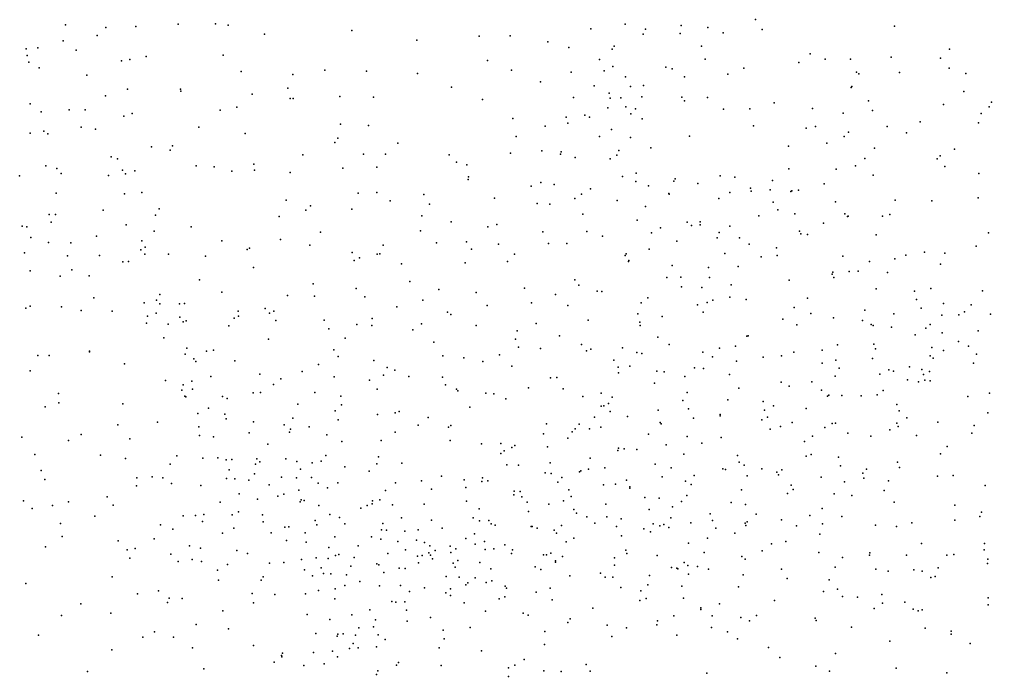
# Model space of a CAD drawing. Header units: metres. Extents: x -25 to 25, y -27.8 to 27.8.
# Drawn here: x 15.753 to 20.154, y -19.841 to -16.868 of the extents above; entities that cross this region are included whole.
import ezdxf

# ---------------------------------------------------------------- set-up
doc = ezdxf.new("R2010")
doc.units = ezdxf.units.M

msp = doc.modelspace()

# ---------------------------------------------------------------- linework, layer by layer
for p in [(15.9613, -16.8921, -11.5805), (16.2806, -16.8993, 5.1276), (16.4716, -16.8887, 4.9332), (16.6409, -16.8882, 4.6944), (16.6975, -16.8942, -11.6133), (18.4947, -16.8896, -8.0839), (18.7482, -16.8953, -11.7893), (19.0854, -16.8681, -10.8591), (19.715, -16.899, 7.0886), (16.1056, -16.9407, -9.0201), (16.1443, -16.904, 3.8373), (16.8623, -16.9342, 3.6979), (17.2581, -16.9175, -11.4492), (17.8342, -16.9431, -10.9289), (17.9743, -16.9425, -10.7554), (18.3406, -16.9107, -7.7831), (18.5776, -16.9345, -7.1821), (18.5871, -16.9122, -8.5085), (18.7439, -16.9319, 6.9518), (18.8701, -16.9046, -7.232), (18.9393, -16.9282, -12.2912), (19.1155, -16.9131, -10.1675), (15.9509, -16.9643, -9.2776), (17.5518, -16.9623, 7.0554), (18.1456, -16.969, -10.58), (15.7833, -17.001, -8.7482), (15.7877, -17.0316, -11.6509), (15.8358, -16.9971, 6.0389), (16.0092, -17.0067, -8.8351), (16.6757, -17.0301, 6.9696), (18.2409, -16.9951, 6.9168), (18.4361, -17.0029, -10.1273), (18.4457, -16.9894, 6.8657), (18.8413, -16.9896, -11.2634), (19.3324, -17.0231, -12.4794), (19.9635, -17.0024, 2.344), (15.7951, -17.0609, -9.3809), (16.2145, -17.0549, 3.6992), (16.2525, -17.0493, 6.6552), (16.3266, -17.0352, -11.6151), (17.8721, -17.054, 7.0225), (18.3797, -17.0486, -10.3359), (18.8569, -17.0474, -10.5701), (19.2814, -17.0626, -9.6797), (19.4013, -17.0473, 7.1956), (19.5148, -17.0484, -9.016), (19.6998, -17.038, -12.3648), (19.9232, -17.0432, 2.5805), (15.8417, -17.0869, 5.654), (16.7575, -17.1031, 4.5282), (16.9911, -17.117, 3.6903), (17.1356, -17.0979, 3.9619), (17.3243, -17.1027, 7.1668), (17.5557, -17.1131, -11.3184), (17.9815, -17.0981, -11.0257), (18.2515, -17.1071, -10.8159), (18.4005, -17.1005, -10.5618), (18.4394, -17.0811, -9.3334), (18.6801, -17.0844, -10.3913), (18.7075, -17.0915, -9.9619), (18.9604, -17.1159, 7.1112), (19.0326, -17.0892, -12.508), (19.5433, -17.1073, -8.7652), (19.5529, -17.1141, -8.5096), (19.7372, -17.108, 2.3644), (19.9628, -17.0881, -12.2577), (20.038, -17.1126, 6.8208), (16.0575, -17.1203, -11.6515), (18.1114, -17.151, 6.9901), (18.4974, -17.1272, -8.0625), (18.7633, -17.1276, -10.8478), (16.2428, -17.1834, 5.1534), (16.4821, -17.1842, 4.9438), (16.4843, -17.1919, 6.8779), (16.8063, -17.2062, 3.5398), (16.9688, -17.1788, -11.6082), (17.7088, -17.1745, 7.1109), (18.3547, -17.1688, -7.7675), (18.4231, -17.2015, -11.8672), (18.5188, -17.1707, -8.6218), (18.5784, -17.1673, -12.1745), (19.5179, -17.1755, -8.3061), (19.5216, -17.1714, 2.1748), (20.0287, -17.1943, 3.1981), (15.8021, -17.2505, -8.692), (16.1428, -17.2142, -8.8433), (16.9782, -17.2251, 4.3331), (16.9925, -17.2254, 7.1698), (17.204, -17.2166, 3.7797), (17.3557, -17.219, -11.4498), (17.8491, -17.2303, -11.2643), (18.2621, -17.2212, -11.1255), (18.4279, -17.2249, -9.0976), (18.4757, -17.2234, 6.9203), (18.5705, -17.2181, -10.9627), (18.7521, -17.219, -12.4249), (18.7633, -17.2359, 6.9865), (18.8676, -17.2218, -7.4464), (19.1692, -17.2459, -9.4665), (19.5974, -17.236, 1.8944), (20.1541, -17.2424, 2.0939), (15.8515, -17.2861, 3.6085), (15.9783, -17.2773, 6.5054), (16.0503, -17.2768, 5.3262), (16.2631, -17.2937, 6.7392), (16.6619, -17.2792, 4.7827), (16.7379, -17.2653, 7.0672), (18.4174, -17.2674, -11.5529), (18.4981, -17.2631, -11.2136), (18.5209, -17.2957, -8.3404), (18.5416, -17.273, -9.3521), (18.9402, -17.2736, -9.5002), (19.0593, -17.2725, -7.7013), (19.3435, -17.2716, 7.1648), (19.4828, -17.292, -8.9579), (19.615, -17.2794, 2.4444), (19.9359, -17.2525, 3.0122), (20.1072, -17.293, 3.4088), (20.1437, -17.2631, -12.2042), (16.2252, -17.3053, -11.7262), (17.9867, -17.316, -11.4138), (18.2283, -17.3107, -11.6436), (18.2361, -17.3378, -7.5458), (18.3124, -17.3009, -7.2744), (18.3332, -17.3102, -12.2028), (18.5726, -17.3177, -12.3788), (19.8308, -17.3316, 6.9484), (20.0954, -17.3358, 6.6691), (15.8012, -17.3823, -9.5148), (15.863, -17.3738, 5.5151), (16.0323, -17.3558, -8.7082), (16.0979, -17.365, -9.2863), (16.5652, -17.3559, 3.4752), (16.7757, -17.3838, -11.6584), (17.2071, -17.3411, 3.5764), (17.3332, -17.3476, 3.9863), (18.133, -17.3503, -12.1204), (18.433, -17.3662, -7.9827), (19.077, -17.35, 7.1045), (19.3144, -17.3605, -9.2277), (19.3576, -17.3519, 2.0299), (19.506, -17.3785, -8.1431), (19.6814, -17.3522, -12.5108), (19.7687, -17.3815, 2.9188), (15.881, -17.3852, -11.8794), (17.1812, -17.4251, 7.1963), (17.1942, -17.4049, 4.2922), (17.4656, -17.4279, 3.6619), (18.0014, -17.3972, -11.7674), (18.3795, -17.3984, -7.0895), (18.5189, -17.4017, -9.1746), (18.7873, -17.3965, -12.5712), (19.4076, -17.4276, 2.4544), (19.4869, -17.3983, -12.6322), (16.3511, -17.4444, 3.4641), (16.4358, -17.4596, 6.8627), (16.4453, -17.44, 5.083), (18.1176, -17.4629, -12.3764), (18.2057, -17.4676, 6.9707), (18.4665, -17.4611, -8.1939), (18.612, -17.4486, -7.001), (19.2344, -17.4421, -12.6913), (19.6238, -17.4505, 1.7937), (19.9856, -17.4556, 1.7209), (16.168, -17.4903, -11.8957), (16.1974, -17.498, -8.6352), (17.0364, -17.4801, -11.7248), (17.3109, -17.4772, -11.6528), (17.4105, -17.4773, 3.3483), (17.6985, -17.4807, -11.6047), (17.7318, -17.5134, 3.3617), (17.9757, -17.4735, 7.0429), (18.2026, -17.4773, -7.2219), (18.2691, -17.4926, -7.742), (18.4268, -17.4989, -8.7184), (18.4577, -17.4818, -8.4863), (19.5807, -17.4971, -8.6248), (19.9082, -17.4992, -12.3897), (19.9215, -17.4848, 3.4337), (15.8724, -17.5304, 3.3811), (15.9229, -17.5422, 6.4468), (16.2204, -17.5503, 6.6966), (16.2748, -17.5532, -8.9529), (16.5536, -17.5297, -11.7908), (16.6351, -17.5352, 4.9975), (16.7143, -17.5548, 3.3137), (16.8149, -17.5229, 4.8239), (16.8168, -17.55, -11.8386), (17.2172, -17.541, 3.2492), (17.3707, -17.536, 4.2512), (17.7793, -17.5253, -11.8417), (19.2356, -17.5435, -7.9012), (19.4504, -17.5455, 7.0241), (19.538, -17.531, 2.8646), (19.9422, -17.5332, 6.7406), (15.7531, -17.5758, -8.3108), (15.9416, -17.5655, 5.4763), (16.156, -17.5748, 3.3638), (16.2326, -17.5664, -9.2026), (16.9786, -17.5611, 4.6972), (17.784, -17.5921, 7.0919), (17.786, -17.5807, 3.0165), (18.4831, -17.578, -12.6417), (18.5444, -17.6008, 3.3444), (18.5453, -17.5632, 6.9206), (18.7159, -17.6001, -9.1419), (18.7221, -17.5889, -7.1694), (18.9261, -17.5758, 3.3918), (18.9916, -17.5818, -0.7191), (19.1623, -17.5968, 2.3262), (19.6179, -17.5724, 3.3765), (20.0958, -17.565, 3.7058), (18.0692, -17.6227, 2.97), (18.1131, -17.6064, -12.5769), (18.1733, -17.6149, 3.3233), (18.3387, -17.635, 3.0351), (18.6008, -17.6202, 3.1086), (18.8246, -17.6096, -7.4127), (19.0625, -17.6315, -12.6925), (19.0651, -17.6443, 3.1137), (19.1523, -17.6383, 2.656), (19.246, -17.6471, 3.7126), (19.2505, -17.6442, -9.1035), (19.2794, -17.6404, 2.9661), (19.3956, -17.612, 3.4558), (15.9199, -17.6535, -12.1002), (16.2281, -17.6564, -8.4594), (16.3078, -17.6505, 5.2695), (16.9608, -17.6853, 7.0822), (17.2866, -17.6538, 3.0566), (17.3707, -17.6516, 7.1573), (17.4308, -17.6882, -12.0416), (17.5837, -17.6603, 3.9162), (17.9032, -17.6774, 3.499), (18.268, -17.6775, -12.7015), (18.2983, -17.6582, -7.9343), (18.4596, -17.6874, -8.874), (18.6934, -17.6554, 3.5271), (18.6944, -17.6592, -6.9674), (18.9191, -17.6789, 2.9257), (18.9694, -17.6507, 3.6853), (19.7173, -17.6853, 6.8571), (19.8843, -17.6886, 3.7974), (20.0936, -17.6758, -12.2518), (16.1319, -17.7313, 6.5579), (16.3864, -17.725, 3.2306), (17.0503, -17.7312, 4.8579), (17.0701, -17.7112, 3.0648), (17.2573, -17.7264, 4.6194), (17.6095, -17.7037, 2.8446), (18.0977, -17.7011, -7.6983), (18.1539, -17.7032, -6.9629), (18.5872, -17.7138, 2.908), (19.1661, -17.6951, -0.5787), (19.1871, -17.7297, 6.9741), (19.447, -17.6934, 3.7654), (15.887, -17.751, -8.0823), (15.9156, -17.7507, 3.0534), (16.3691, -17.753, -12.0724), (16.9288, -17.7603, -12.1857), (17.575, -17.7561, -12.2141), (18.3042, -17.7489, 2.8448), (18.5501, -17.7764, 6.9346), (19.1001, -17.7564, 3.8405), (19.2629, -17.7472, 2.0704), (19.4901, -17.7473, 6.9257), (19.5015, -17.76, -8.8342), (19.5046, -17.758, -7.9936), (19.6605, -17.7588, -8.145), (19.6935, -17.7511, 3.8678), (15.7658, -17.8034, -7.8362), (15.786, -17.8056, -9.6754), (15.897, -17.7856, 6.2493), (16.2358, -17.7967, -8.2612), (16.5303, -17.8068, 5.2556), (17.7079, -17.7835, -7.4311), (17.8739, -17.8066, 3.6717), (17.9137, -17.7955, -7.0028), (18.6551, -17.8114, -0.6826), (18.7757, -17.7851, 3.7123), (18.7959, -17.8008, -7.1606), (18.8349, -17.7977, -0.4029), (18.8356, -17.783, 2.6334), (18.9686, -17.803, -0.8783), (19.394, -17.7898, -12.6595), (15.8042, -17.8545, 2.4744), (16.1023, -17.848, -12.2041), (16.3626, -17.8267, 6.6697), (16.9353, -17.864, 5.0835), (17.1156, -17.8311, 7.0475), (17.5683, -17.8248, -7.2661), (18.1227, -17.8289, -12.7594), (18.3214, -17.8271, -6.7809), (18.3923, -17.8481, -12.8295), (18.6153, -17.8339, 2.695), (18.9114, -17.8554, 6.9502), (18.9203, -17.8321, 2.4027), (19.0131, -17.8559, -7.6601), (19.2846, -17.826, -0.8827), (19.2901, -17.8378, -8.9524), (19.3203, -17.8411, 3.9536), (19.6322, -17.8427, -12.5401), (20.141, -17.8338, 4.6102), (15.884, -17.8771, 6.0479), (15.9852, -17.8787, 2.7963), (16.3022, -17.9102, 5.4657), (16.3072, -17.8703, -9.3503), (16.3227, -17.8988, -9.1369), (16.6696, -17.8704, 2.9988), (16.7842, -17.9085, 6.8854), (16.7953, -17.9024, -12.3083), (17.0679, -17.8898, 2.8479), (17.3996, -17.889, 7.0449), (17.6406, -17.8794, 4.1596), (17.7765, -17.8741, 7.0003), (17.8001, -17.9072, 3.9191), (17.9215, -17.8852, 2.6054), (18.1482, -17.8818, -7.8185), (18.2316, -17.8819, 3.6145), (18.6042, -17.9069, 3.7359), (18.7294, -17.8708, -12.7638), (19.0568, -17.8842, -12.6945), (19.1803, -17.9012, -7.7904), (20.0838, -17.8932, 1.6169), (15.7756, -17.9233, -7.2286), (15.9701, -17.9382, 5.8162), (16.1159, -17.9359, -9.6826), (16.3209, -17.9303, -8.913), (16.4275, -17.9302, 2.944), (16.5954, -17.9388, 6.7477), (17.2591, -17.9224, -12.4011), (17.2929, -17.9468, -7.1812), (17.3729, -17.9297, 2.6976), (17.3852, -17.928, 4.5798), (17.9948, -17.9301, 6.955), (18.4956, -17.9356, -8.6943), (18.5004, -17.928, 2.5452), (18.9469, -17.927, 3.9041), (19.1107, -17.9417, 6.916), (19.1836, -17.9366, 2.139), (19.4806, -17.9391, 2.011), (19.7155, -17.9504, -8.6546), (19.7667, -17.9349, 4.3009), (19.8506, -17.9213, 1.8161), (19.9431, -17.926, 6.5086), (16.2215, -17.9644, 2.8458), (16.2466, -17.9631, -8.068), (16.8124, -17.9905, 2.8377), (17.2691, -17.9583, -7.4831), (17.4829, -17.9739, -6.8855), (17.7708, -17.9695, -6.7766), (17.9623, -17.9631, -12.7233), (18.5101, -17.9626, -0.3076), (18.5118, -17.9582, -6.6237), (18.7083, -17.9809, -0.8503), (18.8731, -17.9901, -7.3077), (19.0075, -17.9865, 2.255), (19.6012, -17.9635, -0.5459), (19.923, -17.9748, 4.4746), (15.8022, -18.0054, -6.9779), (15.9379, -18.029, -9.8431), (15.9903, -18.0015, 2.5838), (16.0694, -18.0274, -7.8206), (18.6846, -18.0362, -8.856), (18.7477, -18.0334, -6.7162), (18.8766, -18.0363, -1.0259), (19.4325, -18.0202, 6.7999), (19.4354, -18.0122, -1.017), (19.4399, -18.0359, -12.5923), (19.5088, -18.008, -8.7683), (19.5495, -18.0073, -7.9079), (19.6835, -18.0127, 1.9344), (16.5686, -18.0461, 2.8147), (17.0831, -18.0638, -7.3105), (17.2768, -18.0861, -6.8134), (17.5201, -18.0536, -7.5919), (18.0394, -18.0839, -6.617), (18.2673, -18.0464, -6.6161), (18.2856, -18.0697, -0.475), (18.7497, -18.0771, -0.2041), (18.8424, -18.0807, 6.9592), (18.9754, -18.0694, -7.478), (19.2372, -18.0481, -1.1054), (19.6312, -18.0866, -1.0494), (19.8793, -18.0848, -0.6053), (16.0901, -18.1271, -7.4038), (16.3889, -18.1122, -7.9289), (16.6687, -18.1012, 5.3324), (16.9662, -18.1171, -7.1254), (17.0885, -18.1199, -12.5788), (17.3175, -18.1227, -7.631), (17.6512, -18.09, -6.6165), (17.8214, -18.1032, -7.5997), (18.1793, -18.1125, 2.4736), (18.3689, -18.0978, 6.9701), (18.3891, -18.0993, -8.0656), (18.5975, -18.1269, 6.987), (18.969, -18.125, -12.7026), (19.3212, -18.1286, -0.3573), (19.8054, -18.0972, 6.5206), (20.1138, -18.0966, -2.6879), (15.7814, -18.174, -6.5001), (15.8024, -18.1659, -10.0302), (15.9432, -18.1686, 2.398), (16.3173, -18.1509, 5.7292), (16.3738, -18.1381, -8.6877), (16.3886, -18.155, -9.1084), (16.4781, -18.1553, -8.3576), (16.5004, -18.1532, 6.4907), (16.8663, -18.1753, -12.5528), (17.4614, -18.1683, -12.5514), (17.5795, -18.1374, 6.9366), (17.8707, -18.1617, 4.1512), (18.0719, -18.1508, -12.8204), (18.2361, -18.1628, -7.8151), (18.568, -18.1495, 3.9668), (18.8227, -18.1589, -7.1286), (18.8662, -18.149, 2.2809), (18.8916, -18.1385, -8.8777), (19.0426, -18.1347, -1.2165), (19.26, -18.1708, 4.14), (19.815, -18.1353, -8.1778), (19.8349, -18.174, -8.6354), (19.936, -18.1526, 4.6147), (20.0616, -18.1587, 6.0331), (16.0327, -18.1851, -6.7601), (16.1736, -18.1876, 2.6215), (16.3324, -18.2104, -9.7513), (16.3726, -18.1975, 6.2541), (16.4792, -18.2153, -7.7445), (16.7254, -18.2201, -7.4236), (16.7437, -18.188, -7.9162), (16.745, -18.2112, 2.7051), (16.8851, -18.1966, 6.7746), (16.9045, -18.1885, -6.8982), (17.6914, -18.1921, -6.4359), (17.7058, -18.2036, -12.6181), (18.553, -18.1996, -8.5071), (18.6624, -18.2118, -8.7188), (18.8486, -18.1919, 4.0452), (19.3361, -18.1983, -7.7246), (19.4391, -18.218, -8.7425), (19.5801, -18.1833, 4.3198), (19.7122, -18.1997, -7.9344), (19.9294, -18.206, -8.4134), (20.0059, -18.2046, -0.7339), (20.0322, -18.1915, -2.4718), (20.1494, -18.2014, 5.7304), (16.3282, -18.2415, 5.9505), (16.4264, -18.2466, -6.8318), (16.4937, -18.2355, -7.0603), (16.5084, -18.2311, 5.5017), (16.7006, -18.2549, -6.7474), (16.9141, -18.2294, -7.7354), (17.1321, -18.2283, -7.6802), (17.2812, -18.248, -12.6256), (17.3478, -18.2534, -6.3995), (17.3504, -18.2217, 2.5964), (17.5734, -18.2449, 2.5678), (17.8208, -18.2522, 2.5141), (18.0927, -18.2443, -7.6571), (18.3278, -18.228, -6.4564), (18.5625, -18.2374, -0.9125), (18.5636, -18.2523, -6.4078), (19.2087, -18.224, -12.6032), (19.2718, -18.2501, 2.0783), (19.5701, -18.2303, -12.4567), (19.6086, -18.2485, 1.9672), (19.618, -18.2524, -0.3538), (19.7016, -18.2604, 4.4837), (19.8767, -18.2487, -1.2868), (17.1543, -18.2674, -6.496), (17.5335, -18.273, 4.4534), (18.0067, -18.2767, 6.896), (18.1987, -18.2995, 4.1186), (18.6433, -18.3058, 4.096), (19.0455, -18.3017, 6.8758), (19.0526, -18.2988, -0.1241), (19.8079, -18.2943, -12.2355), (19.8569, -18.2646, 6.2653), (19.9302, -18.2857, 4.7978), (20.0942, -18.2772, -0.9187), (16.4065, -18.3086, -8.8989), (16.881, -18.315, -6.453), (17.228, -18.3094, -6.2255), (17.6297, -18.3284, -6.1684), (17.9996, -18.3149, -6.319), (18.0118, -18.3509, 2.4892), (18.2975, -18.338, -0.585), (18.6944, -18.338, -1.3283), (18.9949, -18.3456, 2.2019), (19.4569, -18.3399, 6.5787), (19.6212, -18.3367, -1.4092), (19.8837, -18.3516, -2.7254), (20.0046, -18.3244, -3.1388), (20.0498, -18.347, 5.2952), (15.8365, -18.3885, -10.2055), (15.8877, -18.3884, 2.253), (16.0697, -18.3685, 2.489), (16.0706, -18.3716, -6.5058), (16.503, -18.3818, 6.2697), (16.5103, -18.3556, -9.5969), (16.5997, -18.369, -8.2412), (16.6323, -18.3641, -12.5141), (17.1769, -18.3631, -5.9563), (17.1964, -18.393, 4.9329), (17.67, -18.3906, -7.4887), (17.9267, -18.3862, -0.0811), (18.1128, -18.3562, -0.3246), (18.3206, -18.367, 2.4307), (18.3405, -18.3598, 0.0591), (18.4836, -18.3537, -8.109), (18.5481, -18.3742, -8.315), (18.5705, -18.3789, -1.1467), (18.8474, -18.3735, -0.0063), (18.8904, -18.3943, -7.3574), (18.9224, -18.3546, -8.7765), (19.203, -18.39, 4.3027), (19.2589, -18.3736, 6.7089), (19.3878, -18.364, -1.4595), (19.6286, -18.3585, 6.4272), (19.8763, -18.3898, -8.6797), (19.9371, -18.366, -1.6534), (20.0858, -18.3819, 1.5967), (16.2285, -18.4266, -12.29), (16.542, -18.4037, -9.3559), (16.5511, -18.4162, 2.6531), (16.7287, -18.4127, 6.566), (17.1066, -18.429, -7.7468), (17.3579, -18.4115, -7.5914), (17.7657, -18.3992, 6.8316), (17.8504, -18.4161, -6.144), (17.9828, -18.4362, 0.1841), (18.4445, -18.4096, -12.8294), (18.5166, -18.4372, 6.9703), (18.9989, -18.4143, -12.608), (19.1196, -18.3966, -1.5655), (19.3873, -18.4237, -0.2006), (19.4498, -18.4098, -12.4319), (19.6154, -18.4016, -8.6895), (19.8896, -18.3998, 5.93), (20.0718, -18.4226, -11.8817), (15.802, -18.4576, 1.9533), (16.6191, -18.4829, 5.3957), (16.8407, -18.4725, 5.1891), (17.0326, -18.4608, -12.6872), (17.4016, -18.4769, -5.8522), (17.4173, -18.4435, 6.8459), (17.4522, -18.4555, 2.4966), (17.5155, -18.4829, -12.6379), (18.4637, -18.4411, -0.8905), (18.4649, -18.4675, 4.25), (18.6383, -18.4596, -12.7455), (18.6712, -18.4628, -6.8859), (18.7661, -18.4838, 6.9392), (18.8089, -18.4444, 2.2469), (18.8496, -18.4467, -1.6317), (18.9673, -18.4746, 4.3186), (19.4458, -18.4827, 1.9785), (19.4637, -18.4464, 4.5194), (19.6487, -18.4735, -1.6816), (19.6897, -18.4533, -7.7913), (19.7105, -18.4597, 4.8549), (19.782, -18.4402, -0.3892), (19.8383, -18.4525, -1.838), (19.8456, -18.4747, 5.3889), (19.873, -18.4613, -7.9463), (16.4144, -18.5019, -9.8842), (16.4949, -18.5207, 5.6285), (16.5339, -18.5044, -6.4781), (16.9027, -18.5194, 2.5353), (16.9364, -18.4937, -5.8193), (17.1774, -18.4853, 6.7987), (17.3382, -18.4994, 4.8021), (17.6683, -18.487, 2.4999), (17.682, -18.5218, -5.9301), (18.157, -18.4895, -6.1531), (18.1862, -18.4874, 6.8897), (18.6276, -18.514, -1.6707), (19.201, -18.5085, -0.054), (19.2381, -18.5272, -8.7395), (19.341, -18.5072, -1.7215), (19.774, -18.4983, 5.6516), (19.824, -18.5071, -2.9227), (19.8525, -18.5005, 1.7391), (19.8762, -18.5036, -11.9435), (15.9293, -18.5601, -12.2338), (16.4887, -18.5451, -12.4529), (16.5365, -18.5414, -9.126), (16.8111, -18.557, -6.2591), (16.8448, -18.5562, -12.6623), (17.0901, -18.5553, -5.6861), (17.3731, -18.5406, 0.3656), (17.7324, -18.5408, 4.4424), (17.7379, -18.5481, 0.4799), (17.8647, -18.5596, -12.6535), (17.9009, -18.5619, 6.7912), (18.0579, -18.5351, 0.3811), (18.2149, -18.5399, -0.4624), (18.3867, -18.5583, -7.9353), (18.7766, -18.5559, 4.3824), (19.0104, -18.5363, 0.0311), (19.3836, -18.5458, 4.734), (19.4168, -18.5681, 5.0691), (19.477, -18.5693, 5.3092), (19.5641, -18.5714, -12.2365), (19.6365, -18.5661, -2.0093), (19.6636, -18.5475, 5.9512), (20.1442, -18.5592, -11.5074), (15.9307, -18.6027, 2.1199), (16.2212, -18.6071, 2.4842), (16.5022, -18.573, -8.8827), (16.506, -18.5751, 6.121), (16.6725, -18.5741, -9.6224), (16.6935, -18.5823, 2.5639), (17.0137, -18.6087, 0.7009), (17.2082, -18.5729, 0.619), (17.2115, -18.6114, 0.8275), (17.9548, -18.5846, 4.3761), (18.3044, -18.5738, 4.3466), (18.4196, -18.6059, -1.5264), (18.4358, -18.5763, -6.1559), (18.7568, -18.5916, -8.5941), (18.9608, -18.5884, -8.7005), (19.1198, -18.5968, -12.4632), (19.1662, -18.6155, -1.8179), (19.4119, -18.5729, 6.3954), (19.7253, -18.6109, -8.6987), (20.0473, -18.5743, -3.4161), (15.8695, -18.6207, -6.6447), (16.561, -18.6513, -8.6757), (16.6083, -18.6273, -9.8171), (16.6833, -18.6539, -8.3318), (17.1822, -18.6392, 5.0195), (17.3745, -18.6556, -5.6357), (17.4536, -18.6472, 0.7684), (17.4728, -18.6418, 0.0963), (17.7916, -18.6217, -0.1362), (18.3862, -18.6172, 0.2635), (18.3987, -18.6168, 2.3727), (18.4271, -18.6422, -1.0714), (18.6444, -18.636, -6.7116), (18.7817, -18.6294, -7.2836), (18.9249, -18.6557, 4.6218), (19.1265, -18.6352, -7.6114), (19.3153, -18.6281, -7.7033), (19.7359, -18.6384, -3.2565), (20.1366, -18.6474, 1.4648), (16.1991, -18.7028, -10.138), (16.3786, -18.6907, -6.6517), (16.6884, -18.6745, -9.2482), (16.8121, -18.6883, 0.6185), (16.9519, -18.7029, -5.9993), (16.9906, -18.6723, -7.9286), (17.1966, -18.68, 0.3587), (17.5584, -18.7039, -7.5348), (17.6033, -18.6696, -5.7065), (18.1389, -18.697, 0.5231), (18.2874, -18.6994, -6.0135), (18.3562, -18.6677, -1.7802), (18.5057, -18.6646, -8.1704), (18.6531, -18.6911, -7.039), (18.6589, -18.6972, -6.3691), (18.8054, -18.6719, 6.8369), (18.9255, -18.6622, 2.1228), (19.1138, -18.6792, 6.6372), (19.1404, -18.668, 5.1322), (19.252, -18.6913, 6.4697), (19.4318, -18.6961, 5.6717), (19.4482, -18.6947, -2.0156), (19.7251, -18.6939, -2.8926), (19.7706, -18.6712, -7.7947), (19.9105, -18.6906, -11.5153), (16.0323, -18.7456, -6.7037), (16.5648, -18.7107, 5.5702), (16.793, -18.7379, -6.4496), (16.9758, -18.7349, 6.6488), (16.9798, -18.7216, 0.4871), (17.0641, -18.7108, 1.0463), (17.144, -18.7477, 2.2897), (17.4539, -18.7361, 6.788), (17.6962, -18.7122, -12.5623), (17.7056, -18.7047, 4.6062), (18.1259, -18.7424, -0.4149), (18.2548, -18.7333, -7.8117), (18.269, -18.7204, 4.5332), (18.3333, -18.72, -0.7109), (18.3849, -18.7124, -1.298), (18.601, -18.7445, -1.8437), (19.1517, -18.7224, 2.0185), (19.1993, -18.7094, 5.3993), (19.3997, -18.7146, -8.7244), (19.5037, -18.74, -0.176), (19.6943, -18.725, 1.7412), (19.7317, -18.7103, -11.847), (20.0652, -18.7393, -7.9403), (20.0759, -18.7053, -0.5789), (15.7646, -18.7574, -12.0757), (15.9748, -18.7727, -10.2788), (16.2526, -18.7658, -12.2156), (16.5685, -18.7505, -12.4564), (16.6315, -18.7562, -8.906), (16.8769, -18.7893, -9.5026), (17.2132, -18.7782, -7.7662), (17.3912, -18.7737, 1.0053), (17.7032, -18.7727, 0.8369), (17.8447, -18.7882, 2.4634), (17.933, -18.7866, 4.5798), (18.2351, -18.762, -1.9553), (18.6809, -18.7922, 4.9523), (18.7758, -18.7553, -12.4977), (18.8429, -18.7853, 0.1599), (18.93, -18.7592, 5.2321), (19.3072, -18.7782, -12.2204), (19.344, -18.7539, 1.9129), (19.608, -18.7527, -2.2671), (19.8136, -18.7499, -0.3953), (17.9332, -18.8321, 0.7967), (17.9477, -18.8205, -7.6146), (17.9817, -18.8041, 6.6858), (17.9958, -18.7954, -1.985), (18.1439, -18.8014, -5.8385), (18.4621, -18.8188, 6.7458), (18.4659, -18.8073, -12.5645), (18.4907, -18.8114, 4.7861), (18.5483, -18.8141, -6.1903), (18.7615, -18.8347, -8.4106), (19.9236, -18.8334, -8.7655), (19.9525, -18.8008, -11.1088), (15.8233, -18.8364, -10.4703), (16.1201, -18.8393, 1.8811), (16.2331, -18.8538, 2.164), (16.4348, -18.8802, 2.2556), (16.4657, -18.842, -10.1198), (16.5833, -18.8528, 5.749), (16.6515, -18.852, 2.3073), (16.6887, -18.86, 5.4896), (16.7141, -18.8586, 6.2838), (16.8212, -18.8796, -12.5373), (16.8279, -18.8554, -8.297), (16.8407, -18.8697, 2.1596), (16.9596, -18.8556, 1.237), (17.0088, -18.8682, -5.8647), (17.0787, -18.8742, -3.7788), (17.1192, -18.8662, -5.5065), (17.1399, -18.8411, -12.6259), (17.3707, -18.8787, -5.4413), (17.379, -18.8473, 2.2679), (17.485, -18.8753, 0.1233), (18.1563, -18.8736, 2.4061), (18.3366, -18.8534, -1.0387), (19.0044, -18.8416, -7.5509), (19.0117, -18.8716, 6.5416), (19.3142, -18.8444, 6.0181), (19.3376, -18.837, -0.0341), (19.4609, -18.8482, -12.0212), (19.7281, -18.8716, -11.3673), (15.8507, -18.9081, -11.9041), (16.7032, -18.9062, -10.0885), (17.0262, -18.902, 2.0374), (17.2259, -18.8923, 1.24), (17.3361, -18.912, 0.2901), (17.96, -18.8833, -0.3257), (18.0125, -18.8846, -1.7485), (18.1331, -18.9193, 0.7027), (18.1605, -18.9227, -1.5144), (18.2883, -18.9146, -5.9641), (18.294, -18.9105, 4.8139), (18.3289, -18.9028, 0.4552), (18.4037, -18.8967, 2.2655), (18.6317, -18.8805, 0.234), (18.703, -18.8964, 6.6597), (18.9369, -18.9014, -12.2911), (18.9502, -18.904, -8.5116), (19.0337, -18.8844, 0.1407), (19.1135, -18.9007, -2.0728), (19.1823, -18.9157, -8.6863), (19.2042, -18.9058, 6.2226), (19.4708, -18.8882, -3.0753), (19.5708, -18.9215, 1.7046), (19.5874, -18.9022, -2.8482), (19.7366, -18.8956, -3.5584), (15.8674, -18.9491, -6.7604), (16.2847, -18.9416, -12.0949), (16.3542, -18.9375, 1.7083), (16.4029, -18.9413, 1.9462), (16.4411, -18.967, 1.1), (16.6911, -18.9443, 1.9717), (16.7283, -18.9458, 0.6309), (16.7912, -18.953, 1.7776), (16.8167, -18.9244, 1.3857), (16.9396, -18.9388, -3.4596), (17.0069, -18.942, -6.2132), (17.0752, -18.9405, 5.2549), (17.1056, -18.9665, 6.6001), (17.1952, -18.9648, -3.5219), (17.4562, -18.9652, -7.7314), (17.5734, -18.9556, 4.961), (17.6643, -18.9343, -0.0607), (17.7658, -18.9515, 4.8367), (17.846, -18.9588, 6.6174), (17.8501, -18.9414, -1.8948), (17.8737, -18.9554, -2.1644), (18.1909, -18.9623, -0.6173), (18.2088, -18.9398, -2.2047), (18.5016, -18.9525, 5.1037), (18.6625, -18.9368, -12.3657), (18.7692, -18.9574, -2.0294), (18.8078, -18.9319, -7.3651), (19.0484, -18.9326, 5.6184), (19.1888, -18.9286, 5.8008), (19.3832, -18.9386, 1.8063), (19.4886, -18.9598, -8.745), (19.5754, -18.9428, -11.6743), (19.6875, -18.9548, -11.0568), (19.9089, -18.9344, -7.8104), (19.9809, -18.9311, -3.6392), (16.2827, -18.9775, 1.2395), (16.5749, -18.9768, -12.3273), (16.8831, -18.9743, 6.3997), (17.0178, -18.998, -8.1615), (17.1471, -18.9878, 1.6601), (17.4106, -18.9993, -12.4808), (17.6179, -18.9925, 1.0883), (17.7747, -18.9861, -7.6813), (17.993, -19.0026, -5.6709), (18.0197, -19.0034, 6.5012), (18.2403, -18.9955, 6.4918), (18.3974, -18.974, -12.4197), (18.452, -18.9699, -8.1547), (18.5163, -18.989, 6.5504), (18.5166, -18.9831, -2.0859), (18.7942, -18.9717, 2.0288), (19.022, -18.9963, 1.9515), (19.2476, -18.9751, -3.2463), (19.2563, -18.9949, 0.0782), (19.6681, -18.9992, -0.2411), (20.1245, -18.976, 1.3288), (15.7719, -19.0467, -10.9338), (15.9758, -19.0506, -11.6958), (16.1503, -19.0273, 1.4427), (16.6618, -19.0519, -3.463), (16.7473, -19.0136, 5.6441), (16.8301, -19.0378, -8.7473), (16.9234, -19.0245, 5.4287), (16.9505, -19.0155, -9.3859), (17.0245, -19.0511, -4.0177), (17.028, -19.0409, -12.4699), (17.0419, -19.0449, -10.1184), (17.3519, -19.0461, 5.2186), (17.3843, -19.042, -3.6208), (17.7775, -19.0475, -5.3943), (17.9913, -19.0189, -7.7997), (18.0281, -19.0274, 0.8943), (18.0514, -19.0524, 4.9426), (18.2169, -19.0467, -8.0113), (18.2507, -19.0271, -0.8841), (18.584, -19.0315, -6.2785), (18.6486, -19.0333, -6.7271), (18.7511, -19.0485, -8.2976), (18.7745, -19.0222, 6.4743), (18.976, -19.0542, -2.1884), (19.2301, -19.0126, -2.2581), (19.4412, -19.0144, -2.413), (19.5208, -19.0222, -2.6511), (19.7137, -19.0518, -8.7876), (15.8105, -19.0814, -11.4134), (15.9028, -19.0673, 1.8987), (16.1773, -19.0656, -11.8391), (16.7446, -19.0959, -6.6029), (17.1082, -19.0668, 0.5212), (17.2982, -19.0796, -3.991), (17.3273, -19.0674, 1.5285), (17.3493, -19.0595, -7.8961), (17.4421, -19.0646, 2.0952), (17.5847, -19.0614, 6.6263), (17.834, -19.0823, 1.0895), (18.0573, -19.0937, -12.3316), (18.1497, -19.0609, -5.8357), (18.2627, -19.0859, -2.4862), (18.4074, -19.0614, -2.2638), (18.6042, -19.0856, 5.5568), (18.7104, -19.0732, -7.1724), (19.0395, -19.0631, 6.082), (19.3876, -19.0803, -11.6978), (19.9879, -19.0659, -0.3918), (20.1091, -19.0972, -8.9029), (16.095, -19.1161, -10.5706), (16.4937, -19.1138, -6.7523), (16.5495, -19.1129, -12.1273), (16.5818, -19.1392, 1.0228), (16.5886, -19.1084, -3.6975), (16.7169, -19.1087, -4.0703), (16.8542, -19.1093, -10.3904), (16.8563, -19.1408, 6.0135), (17.0913, -19.1355, -10.3842), (17.1577, -19.1071, 5.4029), (17.2025, -19.1213, -3.3351), (17.4831, -19.1226, -3.8851), (17.6184, -19.1328, -7.8503), (17.8072, -19.1224, -12.3035), (17.8358, -19.1366, 6.431), (17.878, -19.1353, -0.3812), (18.275, -19.1025, 5.1644), (18.3214, -19.1177, 0.6105), (18.4124, -19.1186, 5.4206), (18.4772, -19.1274, 6.2553), (18.7024, -19.1224, -12.1327), (18.8803, -19.1044, 5.8159), (18.8901, -19.1355, -7.3939), (19.0472, -19.1404, -8.4904), (19.0877, -19.1065, -3.1096), (19.2035, -19.1326, -11.8221), (19.3308, -19.1123, -2.7422), (19.4757, -19.1163, -3.7069), (19.9871, -19.1328, 1.2662), (20.1011, -19.1164, -10.9474), (15.9385, -19.1486, -11.187), (16.392, -19.1545, -11.8763), (16.4478, -19.1739, 1.1903), (16.7243, -19.169, 0.8662), (16.9545, -19.1655, -9.1284), (16.9732, -19.1632, -3.2768), (17.0988, -19.1546, 6.404), (17.2266, -19.1498, -8.0961), (17.3919, -19.1779, -5.1463), (17.3989, -19.1493, 0.3647), (17.4149, -19.1783, 5.4314), (17.4972, -19.1832, 1.5719), (17.5578, -19.1772, -12.2667), (17.6671, -19.1692, -1.909), (17.8887, -19.1501, 5.096), (17.9074, -19.1557, -1.464), (18.0699, -19.162, 6.1843), (18.0744, -19.1624, -2.8866), (18.0966, -19.1698, -1.1769), (18.1739, -19.1786, 5.9233), (18.2071, -19.1573, 2.17), (18.3581, -19.1473, -2.8146), (18.4567, -19.1616, 6.0094), (18.5802, -19.1729, -8.1985), (18.6105, -19.1857, 0.4061), (18.6222, -19.1503, 1.9198), (18.6524, -19.1596, -2.4402), (18.6703, -19.1525, -6.4979), (18.6933, -19.1674, -2.8198), (18.7924, -19.1458, 6.1099), (18.9061, -19.1694, -2.5872), (19.0393, -19.1478, -2.4241), (19.0413, -19.158, -2.784), (19.2708, -19.1595, -3.6594), (19.3886, -19.15, -11.0791), (19.6282, -19.1562, -7.7714), (19.7236, -19.1618, -3.8496), (19.7932, -19.1458, -10.8864), (15.9465, -19.2076, -6.8324), (16.2004, -19.2276, -10.7996), (16.3633, -19.2178, -11.6551), (16.6729, -19.1925, -4.2658), (16.8923, -19.1906, -12.2564), (16.9626, -19.226, -8.6847), (17.0469, -19.1913, 5.6488), (17.181, -19.2094, -12.2753), (17.3466, -19.2091, 6.4688), (17.3889, -19.2202, -10.2527), (17.4665, -19.2297, -8.0123), (17.551, -19.2238, -4.0585), (17.7742, -19.2164, 2.1489), (17.8138, -19.1947, -2.5203), (17.8589, -19.2305, 6.2055), (18.1843, -19.1921, 5.5046), (18.2285, -19.2312, -10.6207), (18.2624, -19.2154, 0.7997), (18.4795, -19.2037, -12.0934), (18.8685, -19.2143, -11.9058), (18.9926, -19.1918, -3.2786), (19.2228, -19.2293, 0.2738), (19.3764, -19.1975, 1.6322), (15.8706, -19.2546, 2.0474), (16.2406, -19.2677, -11.0973), (16.2767, -19.2618, 1.4045), (16.5231, -19.2503, -10.7112), (16.5725, -19.2608, -11.8398), (16.7374, -19.2712, -10.7281), (17.0506, -19.2328, -5.8272), (17.1531, -19.2575, -4.2464), (17.2866, -19.2492, -10.0608), (17.5009, -19.2675, -4.9667), (17.5873, -19.2338, 1.9165), (17.6104, -19.2498, -3.7464), (17.6348, -19.2704, -2.936), (17.7027, -19.2505, 5.4847), (17.7287, -19.2632, -7.9755), (17.8158, -19.2425, -3.07), (17.8621, -19.2665, -5.5214), (17.9013, -19.2625, 5.65), (17.9504, -19.2451, 1.26), (17.9855, -19.268, -0.7229), (18.4983, -19.2694, -3.0533), (18.7823, -19.2375, -3.1244), (19.1149, -19.2718, -11.0362), (19.1583, -19.2412, -7.5312), (19.8368, -19.2398, -7.8845), (20.121, -19.2672, -3.8541), (20.1226, -19.2389, 1.1391), (16.2535, -19.3059, -6.8377), (16.4387, -19.287, -4.1405), (16.5353, -19.3115, -3.4442), (16.5769, -19.32, -11.554), (16.7862, -19.2848, -3.2296), (17.0295, -19.3122, -12.0941), (17.0959, -19.3041, -10.7138), (17.1508, -19.3063, 5.9637), (17.1836, -19.2934, -5.3604), (17.1998, -19.2882, -3.1936), (17.2689, -19.3027, 5.7549), (17.4204, -19.284, -10.6038), (17.5548, -19.297, 0.2432), (17.5769, -19.2932, -1.5917), (17.6072, -19.2808, -10.4937), (17.6144, -19.2915, 6.2848), (17.6232, -19.3085, -4.2572), (17.7058, -19.2791, -0.073), (17.7379, -19.3156, -3.3883), (17.9804, -19.2848, -12.1164), (18.1262, -19.2897, -10.4302), (18.1394, -19.2909, 2.0075), (18.1581, -19.2829, -8.0793), (18.1797, -19.3173, 1.2499), (18.2111, -19.2975, -10.9142), (18.4471, -19.3044, 0.6986), (18.5034, -19.2844, -10.7907), (18.6396, -19.2928, -11.8943), (18.8532, -19.2804, -8.312), (19.0235, -19.298, -11.6127), (19.0383, -19.3095, 0.4146), (19.3717, -19.2801, -3.9668), (19.4799, -19.3029, -7.7112), (19.601, -19.2925, 1.3422), (19.6032, -19.2806, 0.0391), (19.7689, -19.2916, -2.8121), (19.9509, -19.2913, -8.8967), (19.9834, -19.2887, -2.8053), (20.137, -19.3098, -8.0395), (16.4718, -19.3207, -11.0842), (16.6496, -19.3601, -11.204), (16.6947, -19.3341, -10.9452), (16.8856, -19.3284, 0.7995), (16.9508, -19.3256, -4.3981), (17.0441, -19.3589, -5.9987), (17.1188, -19.3484, -5.554), (17.2537, -19.3417, -12.0343), (17.3706, -19.3311, -4.3895), (17.3796, -19.335, -3.0766), (17.4717, -19.3508, -11.9933), (17.4995, -19.3527, 6.1129), (17.5592, -19.3264, 5.8296), (17.7167, -19.3275, 1.7001), (17.7263, -19.3462, -4.6766), (17.8372, -19.3257, -1.2353), (17.8879, -19.3535, -0.9824), (18.0879, -19.3446, 1.4575), (18.1143, -19.3571, 1.7157), (18.1806, -19.3239, -12.0155), (18.4476, -19.3374, -11.0409), (18.7052, -19.3472, 0.5437), (18.7287, -19.3502, -10.7467), (18.7345, -19.3544, -6.6344), (18.7626, -19.3252, -6.8581), (18.7791, -19.3382, -10.961), (18.8223, -19.3436, -7.0917), (18.8732, -19.3553, -3.3691), (19.2028, -19.3545, -8.6035), (19.4467, -19.3461, -10.7979), (19.6295, -19.3559, -2.9702), (19.6866, -19.3636, 1.1475), (19.8029, -19.3586, -10.8226), (19.912, -19.3487, 1.066), (20.1355, -19.3291, -2.9682), (16.1724, -19.3892, 1.6985), (16.6543, -19.4042, -6.6736), (16.8479, -19.4054, -11.384), (16.8564, -19.3906, -11.5988), (17.0802, -19.386, -9.1223), (17.1294, -19.3752, -9.675), (17.1621, -19.3767, -8.4628), (17.234, -19.3812, -4.5434), (17.4021, -19.3708, -4.7519), (17.6855, -19.3883, -10.2258), (17.744, -19.3914, -5.1996), (17.8163, -19.3943, -4.0368), (17.8912, -19.4074, -11.8495), (18.2444, -19.386, -11.1908), (18.3843, -19.3733, -8.1383), (18.4047, -19.3915, 0.9367), (18.4398, -19.3917, -11.3087), (18.6059, -19.3831, -11.623), (18.782, -19.3777, -11.4045), (19.0297, -19.3813, -3.855), (19.2291, -19.3968, -4.2148), (19.4187, -19.4032, 1.2997), (19.8406, -19.3646, -4.0108), (19.8794, -19.3929, -2.5089), (19.8988, -19.3877, -0.1239), (15.7827, -19.42, -6.8534), (17.1072, -19.4519, -9.3529), (17.1828, -19.4435, -11.6801), (17.2264, -19.429, 0.5596), (17.2941, -19.4105, -5.1049), (17.3836, -19.4311, -1.5939), (17.4781, -19.4294, -10.9049), (17.5865, -19.439, -2.1383), (17.7051, -19.4442, -11.0482), (17.7742, -19.4262, -0.687), (17.7837, -19.4167, -3.7913), (17.8668, -19.4152, -4.4547), (17.9515, -19.4315, -5.6403), (17.9577, -19.4418, -11.2094), (18.1559, -19.4416, -11.6846), (18.4753, -19.4374, -10.4591), (18.5973, -19.4264, -6.4042), (18.752, -19.4325, 1.5886), (19.0087, -19.435, -8.4287), (19.4569, -19.4463, -2.8536), (16.2878, -19.4667, 1.4797), (16.3821, -19.4536, -3.839), (16.4307, -19.4866, -6.7875), (16.4898, -19.4886, -3.3049), (16.8073, -19.4659, -3.1185), (16.9097, -19.4705, -6.3811), (17.0481, -19.4673, -11.5034), (17.1809, -19.4901, -11.0459), (17.5186, -19.4555, -2.7826), (17.6839, -19.4629, -0.9517), (17.7043, -19.4745, -11.6916), (17.9256, -19.4894, -11.5604), (17.9503, -19.4799, -10.2014), (18.093, -19.4596, -11.3854), (18.1653, -19.4932, -5.8974), (18.5659, -19.4539, 0.7979), (18.5897, -19.4881, -3.3435), (18.7602, -19.486, -8.2625), (19.3934, -19.4561, 0.6258), (19.4788, -19.4796, 0.8326), (19.5476, -19.4813, -2.5825), (19.6577, -19.4699, -3.2364), (20.139, -19.4843, -2.3097), (16.0311, -19.5126, 1.989), (16.4238, -19.5057, -4.3493), (16.8131, -19.5075, 1.0036), (17.3392, -19.5397, -11.1905), (17.4385, -19.5008, -8.342), (17.457, -19.5047, -1.9717), (17.498, -19.5026, -1.1387), (17.7665, -19.5077, -11.3745), (18.3492, -19.5314, -6.1636), (18.5623, -19.4968, 1.3719), (18.8373, -19.5301, -3.9955), (18.8375, -19.5384, 0.7963), (18.922, -19.5123, -6.9507), (19.1709, -19.4971, 0.7351), (19.6226, -19.5336, -7.8812), (19.6609, -19.5095, 0.436), (19.7612, -19.5047, -8.8596), (19.7998, -19.536, 0.2487), (19.8406, -19.539, -3.3725), (20.1386, -19.516, -0.1041), (15.9428, -19.5643, -6.8864), (16.1665, -19.5545, -6.8651), (16.6743, -19.5436, -4.505), (17.055, -19.5598, -3.0048), (17.1589, -19.5835, -1.3144), (17.258, -19.562, -8.6996), (17.505, -19.5413, -11.3197), (17.6134, -19.5739, 0.1827), (17.8636, -19.5452, -4.6793), (18.0341, -19.5536, -4.3978), (18.0565, -19.5632, -3.5949), (18.2457, -19.5799, -3.4841), (18.7162, -19.566, 1.084), (18.8898, -19.5666, 1.2922), (19.0193, -19.5738, 0.9581), (19.0903, -19.5648, 1.1659), (19.3554, -19.5769, -7.6322), (19.8221, -19.5431, -8.0112), (16.5532, -19.6048, 1.2544), (16.6996, -19.6244, -2.9975), (17.2891, -19.6212, -4.8413), (17.356, -19.6161, 0.4686), (17.3646, -19.5845, -9.9111), (17.5089, -19.5907, -2.3291), (17.7938, -19.6195, -5.1815), (18.2357, -19.5968, -4.0207), (18.4133, -19.6089, -3.6133), (18.502, -19.6206, -8.2038), (18.6393, -19.6071, -4.0714), (18.6411, -19.5891, -3.6976), (18.8869, -19.6198, -10.6867), (19.0579, -19.5882, -7.1715), (19.3597, -19.5874, -2.9905), (19.52, -19.6169, -8.7605), (19.8528, -19.6215, -4.054), (15.8396, -19.6532, 2.1771), (16.3115, -19.6627, -4.0882), (16.3652, -19.6381, -3.5348), (16.451, -19.6621, -3.1668), (17.0942, -19.6457, -1.5379), (17.1916, -19.6588, -2.8374), (17.1949, -19.6489, -1.7299), (17.2191, -19.6477, -9.5987), (17.2752, -19.6541, -8.9475), (17.377, -19.652, -0.9443), (17.6708, -19.6307, -0.4576), (17.6752, -19.6703, -0.0951), (18.1321, -19.637, -10.1208), (18.4344, -19.6594, -10.3123), (18.73, -19.6533, -6.5242), (18.9586, -19.6392, -8.4212), (19.0038, -19.6707, -6.8262), (19.9708, -19.6351, -10.7875), (19.971, -19.6495, 0.3224), (16.5372, -19.7107, -4.3749), (16.8129, -19.7011, -4.4691), (17.2468, -19.7146, -9.3843), (17.2636, -19.6915, -1.9282), (17.2866, -19.7112, -5.6393), (17.3693, -19.7059, -2.2086), (17.4085, -19.6727, -5.376), (17.6534, -19.711, -9.999), (18.1296, -19.6954, -8.2304), (19.1443, -19.7092, -8.5968), (19.6942, -19.6807, -10.7564), (20.0575, -19.692, -3.7354), (16.1713, -19.7195, 1.7153), (16.9395, -19.7456, -1.4255), (16.9414, -19.7519, 0.8865), (16.9445, -19.7359, -2.8395), (17.0851, -19.7327, -1.0692), (17.171, -19.7269, 0.5933), (17.1935, -19.7524, -4.6842), (17.845, -19.724, -8.3225), (19.1962, -19.7547, -10.7359), (19.4476, -19.7362, -2.3797), (16.9066, -19.7752, -1.2047), (17.0408, -19.7913, -1.7025), (17.1325, -19.7833, -2.6637), (17.4595, -19.7891, -5.1813), (17.4693, -19.7773, -8.7943), (17.6623, -19.7908, -8.534), (17.9679, -19.8015, -5.3883), (17.9951, -19.7898, -4.8038), (18.0376, -19.7641, -5.6347), (18.3183, -19.7869, -6.178), (19.359, -19.7935, -4.528), (19.7216, -19.8031, -2.1443), (16.0618, -19.8178, -6.8994), (16.5886, -19.8063, -2.8787), (17.3699, -19.8311, 0.3821), (17.3757, -19.8157, -9.127), (17.967, -19.841, -5.1348), (18.1268, -19.8158, -4.6349), (18.2057, -19.818, -10.0269), (18.337, -19.8162, -4.4374), (18.8653, -19.8261, -10.5839), (19.42, -19.8171, -3.375), (19.951, -19.8247, -8.9037)]:
    msp.add_point(p)

doc.saveas('drawing.dxf')
